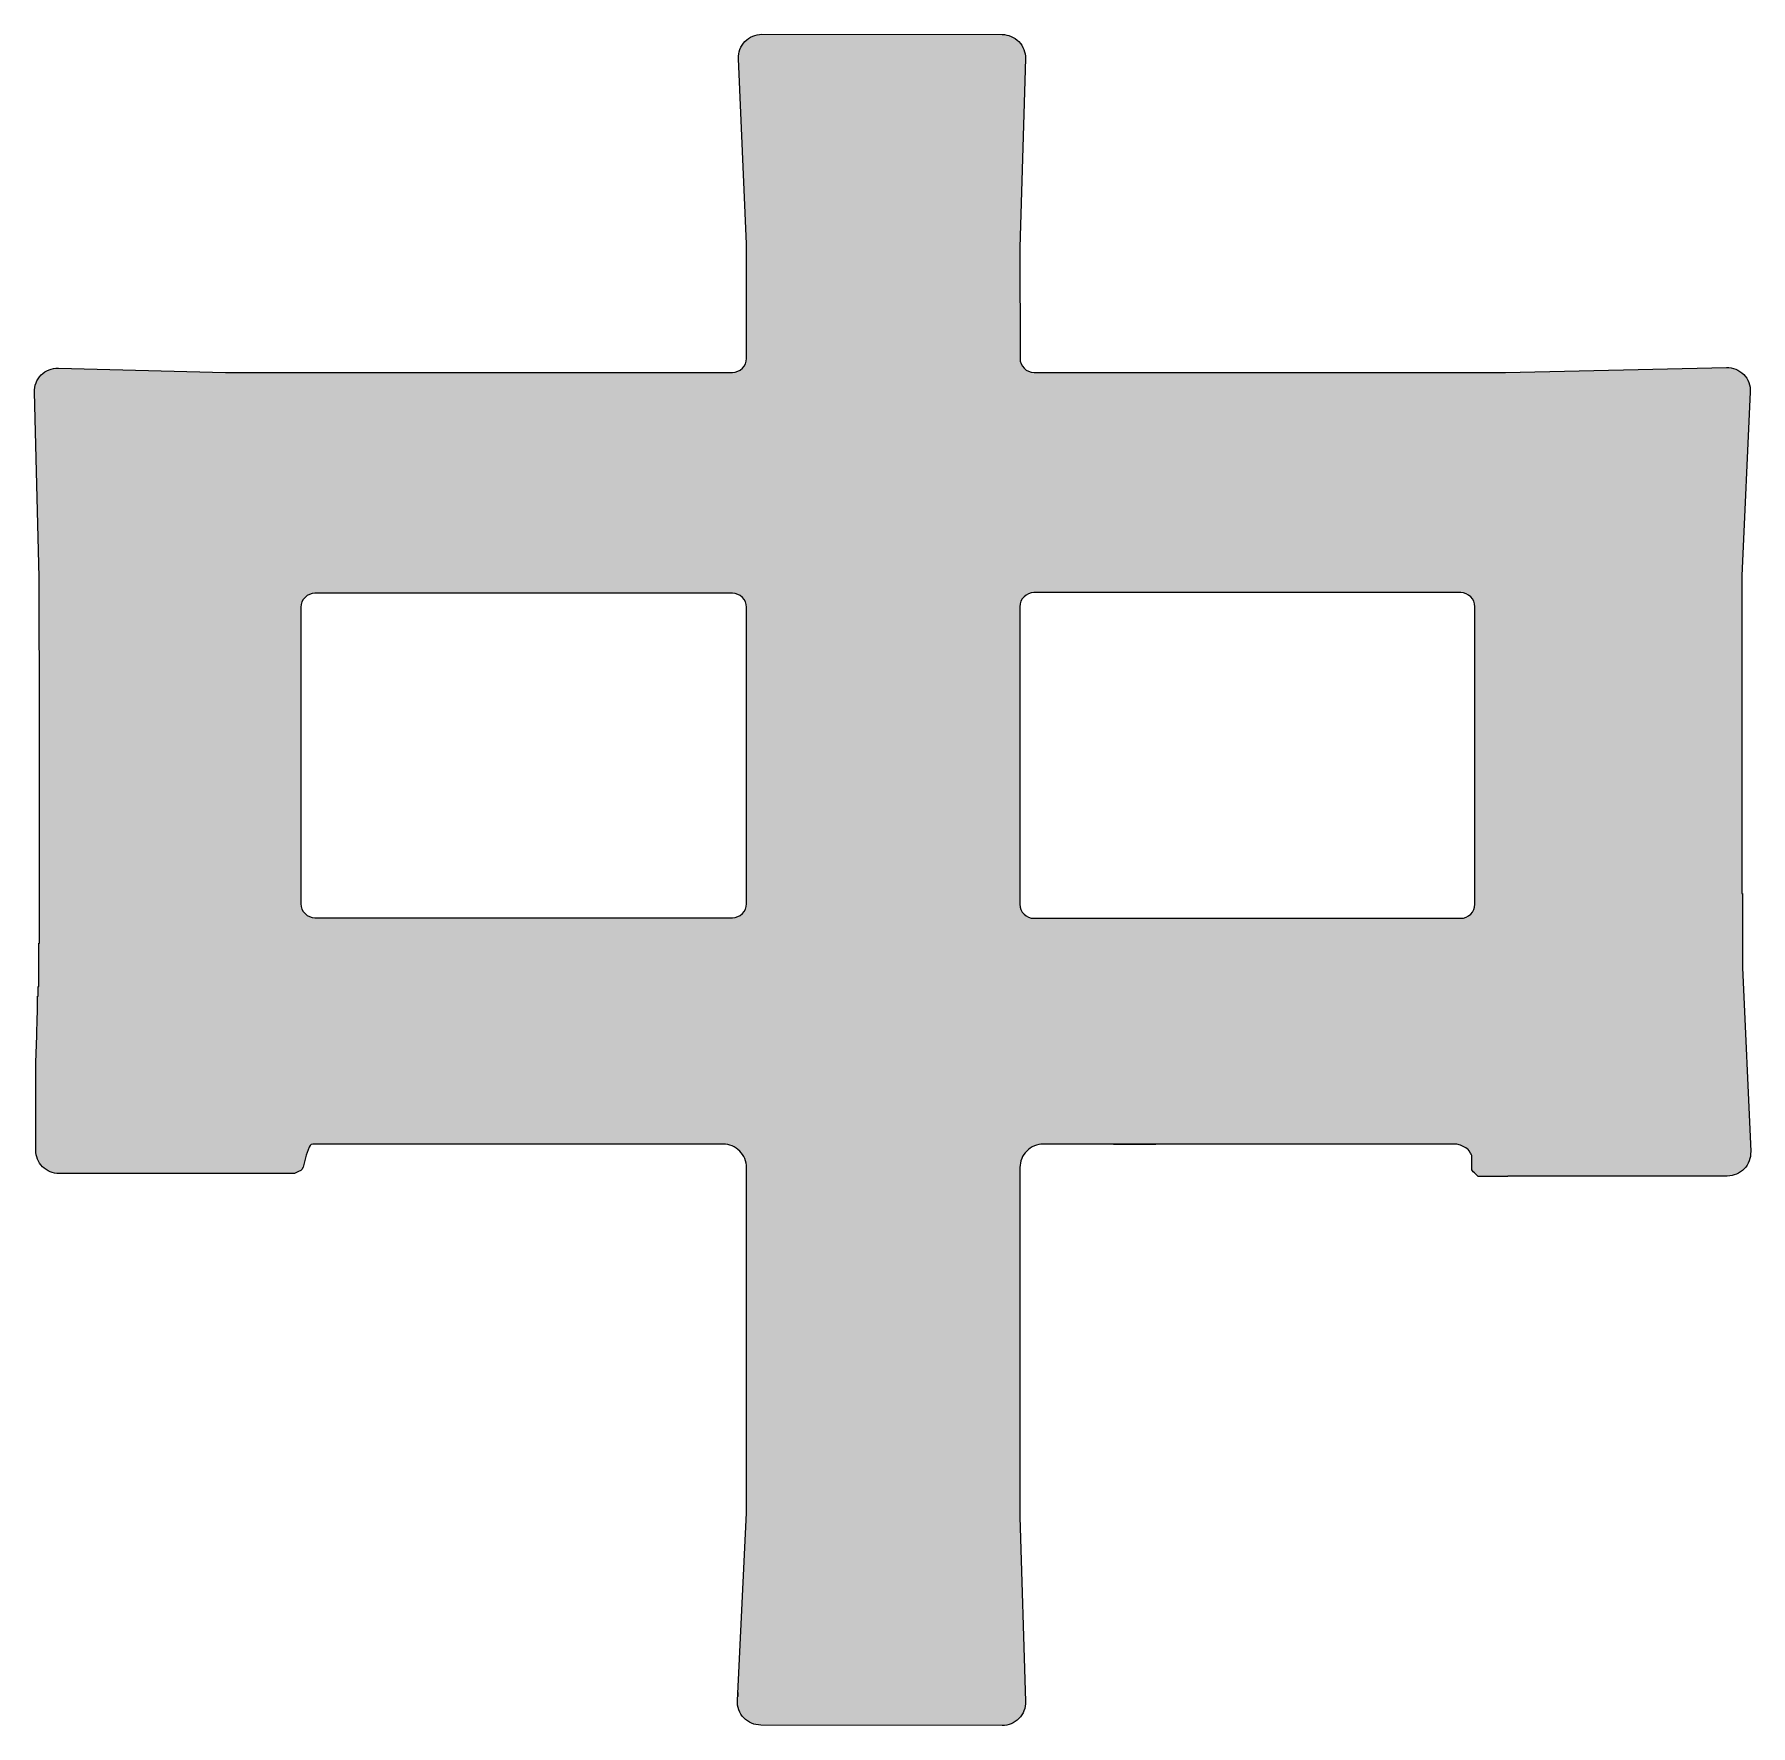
# Model space of a CAD drawing. Extents: x -2876908 to 633791, y -1383861 to 872234.
# Drawn here: x -1119420 to -1117609, y -1337632 to -1335846 of the extents above; entities that cross this region are included whole.
import ezdxf
from ezdxf.enums import TextEntityAlignment as Align

# ---------------------------------------------------------------- set-up
doc = ezdxf.new("R2010")
doc.units = 0
doc.header["$LTSCALE"] = 5
doc.header["$MEASUREMENT"] = 0
doc.layers.get('0').update_dxf_attribs({"linetype": 'CONTINUOUS', "lineweight": 25})
doc.layers.add('HFZT', color=5, linetype='CONTINUOUS', lineweight=15)
doc.styles.add('TSSD_NORM', font='tssdeng.shx', dxfattribs={"width": 0.7, "bigfont": 'hztxt.shx'})

# ---------------------------------------------------------------- blocks, each defined once
blk = doc.blocks.new('z')
h = blk.add_hatch(color=256)
h.paths.add_polyline_path([(298824.58, 23772.06), (298703.81, 23772.06, -0.414214), (298691.81, 23784.06), (298691.81, 23813.09), (298691.81, 23816.48), (298691.81, 23823.27), (298691.88, 23825.57), (298691.91, 23826.73), (298691.97, 23829.03), (298692.23, 23838.25), (298692.36, 23842.86), (298692.61, 23852.07), (298692.68, 23854.38), (298692.71, 23855.53), (298692.77, 23857.84), (298692.77, 23859.88), (298692.77, 23860.91), (298692.77, 23862.96), (298693.09, 23862.96), (298693.09, 23865.01), (298693.09, 23866.03), (298693.09, 23868.08), (298693.41, 23868.08), (298693.41, 23876.91), (298693.41, 23881.33), (298693.41, 23890.16), (298693.73, 23890.16), (298693.73, 23965.32), (298693.7, 24002.89), (298693.57, 24078.05), (298691.13, 24172.9, -0.429279), (298703.44, 24185.21), (298789.12, 24183.03), (298892.56, 24183.03), (298944.29, 24183.03), (299049.18, 24183.03, 0.414214), (299056.38, 24190.23), (299056.38, 24214.59), (299056.38, 24226.05), (299056.38, 24248.96), (299052.26, 24343.95, -0.427255), (299064.26, 24356.47), (299187.43, 24356.35, -0.422529), (299199.41, 24343.99), (299196.57, 24247.04), (299196.64, 24190.22, 0.413831), (299203.84, 24183.03), (299300.21, 24183.03), (299348.66, 24183.03), (299445.58, 24183.03), (299558.91, 24185.57, -0.434193), (299571.17, 24173.03), (299566.89, 24078.68), (299566.89, 24013.52), (299566.89, 23980.94), (299566.89, 23915.77), (299567.02, 23915.77), (299567.08, 23915.77), (299567.21, 23915.77), (299567.21, 23900.53), (299567.21, 23892.92), (299567.21, 23877.68), (299571.35, 23783.3, -0.427114), (299559.36, 23770.78), (299446.86, 23770.78), (299446.86, 23770.65), (299446.86, 23770.58), (299446.86, 23770.46), (299442.38, 23770.46), (299440.14, 23770.46), (299431.55, 23770.46), (299429.68, 23772.48), (299428.3, 23773.6), (299428.3, 23775.26), (299428.3, 23775.9), (299428.3, 23781.3), (299427.65, 23782.52), (299427.02, 23783.74), (299426.39, 23784.4), (299426.03, 23784.69), (299425.26, 23785.18), (299423.51, 23786.16), (299422.55, 23786.56), (299420.62, 23787.1), (299419.08, 23787.1), (299418.31, 23787.1), (299290.8, 23787.1), (299208.57, 23787.1, 0.414214), (299196.57, 23775.1), (299196.57, 23692.23), (299196.57, 23660.16), (299196.57, 23596.02), (299199.46, 23501.19, -0.423847), (299187.44, 23488.82), (299063.65, 23489.1, -0.427862), (299051.69, 23501.68), (299056.38, 23597.94), (299056.38, 23663.49), (299056.38, 23696.26), (299056.38, 23775.1, 0.414214), (299044.38, 23787.1), (299042.58, 23787.1), (299039.92, 23787.1), (299029.46, 23787.1), (298982.12, 23787.1), (298958.43, 23787.1), (298833.95, 23787.1), (298833.18, 23786.87), (298832.64, 23786.45), (298832.01, 23785.5), (298830.55, 23781.48), (298829.94, 23779.42), (298828.68, 23774.05), (298826.56, 23773.02)])
h.paths.add_polyline_path([(299203.77, 24070.04), (299298.73, 24070.04), (299331.57, 24070.04), (299422.7, 24070.04, -0.414214), (299429.9, 24062.84), (299429.9, 23979.27), (299429.9, 23955.65), (299429.9, 23910.17, -0.414214), (299422.7, 23902.97), (299290.48, 23902.97), (299203.77, 23902.97, -0.414214), (299196.57, 23910.17), (299196.57, 23960.19), (299196.57, 23984.01), (299196.57, 24062.84, -0.414214)], flags=16)
h.paths.add_polyline_path([(299056.38, 24062.52), (299056.38, 23977.67), (299056.38, 23954.85), (299056.38, 23910.49, -0.414214), (299049.18, 23903.29), (298835.04, 23903.29, -0.414214), (298827.84, 23910.49), (298827.84, 23973.45), (298827.84, 24001.16), (298827.84, 24062.52, -0.414214), (298835.04, 24069.72), (299049.18, 24069.72, -0.414214)], flags=16)
blk.add_lwpolyline([(299029.49, 23787.1), (298982.12, 23787.1), (298958.43, 23787.1), (298833.95, 23787.1), (298833.18, 23786.87), (298832.64, 23786.45), (298832.01, 23785.5), (298830.55, 23781.48), (298829.94, 23779.42), (298828.96, 23775.26), (298828.31, 23774.12), (298827.75, 23773.59), (298826.56, 23773.02), (298824.58, 23772.06), (298703.81, 23772.06, -0.414214), (298691.81, 23784.06), (298691.81, 23813.09), (298691.81, 23816.48), (298691.81, 23823.27), (298691.88, 23825.57), (298691.91, 23826.73), (298691.97, 23829.03), (298692.23, 23838.25), (298692.36, 23842.86), (298692.61, 23852.07), (298692.68, 23854.38), (298692.71, 23855.53), (298692.77, 23857.84), (298692.77, 23859.88), (298692.77, 23860.91), (298692.77, 23862.96), (298692.9, 23862.96), (298692.97, 23862.96), (298693.09, 23862.96), (298693.09, 23865.01), (298693.09, 23866.03), (298693.09, 23868.08), (298693.22, 23868.08), (298693.29, 23868.08), (298693.41, 23868.08), (298693.41, 23876.91), (298693.41, 23881.33), (298693.41, 23890.16), (298693.54, 23890.16), (298693.61, 23890.16), (298693.73, 23890.16), (298693.73, 23965.32), (298693.7, 24002.89), (298693.57, 24078.05), (298691.13, 24172.9, -0.429279), (298703.44, 24185.21), (298789.12, 24183.03), (298892.56, 24183.03), (298944.29, 24183.03), (299049.18, 24183.03, 0.414214), (299056.38, 24190.23), (299056.38, 24214.59), (299056.38, 24226.05), (299056.38, 24248.96), (299052.26, 24343.95, -0.427255), (299064.26, 24356.47), (299187.43, 24356.35, -0.422529), (299199.41, 24343.99), (299196.57, 24247.04), (299196.64, 24190.22, 0.413831), (299203.84, 24183.03), (299300.21, 24183.03), (299348.66, 24183.03), (299445.58, 24183.03), (299558.91, 24185.57, -0.434193), (299571.17, 24173.03), (299566.89, 24078.68), (299566.89, 24013.52), (299566.89, 23980.94), (299566.89, 23915.77), (299567.02, 23915.77), (299567.08, 23915.77), (299567.21, 23915.77), (299567.21, 23900.53), (299567.21, 23892.92), (299567.21, 23877.68), (299571.35, 23783.3, -0.427114), (299559.36, 23770.78), (299446.86, 23770.78), (299446.86, 23770.65), (299446.86, 23770.58), (299446.86, 23770.46), (299442.38, 23770.46), (299440.14, 23770.46), (299431.55, 23770.46), (299429.68, 23772.48), (299429.11, 23772.94), (299428.3, 23773.98), (299428.3, 23775.26), (299428.3, 23775.9), (299428.3, 23781.3), (299427.97, 23781.91), (299427.65, 23782.52), (299427.02, 23783.74), (299426.39, 23784.4), (299426.03, 23784.69), (299425.26, 23785.18), (299423.51, 23786.16), (299422.55, 23786.56), (299420.62, 23787.1), (299419.08, 23787.1), (299418.31, 23787.1), (299290.8, 23787.1), (299208.57, 23787.1, 0.414214), (299196.57, 23775.1), (299196.57, 23692.23), (299196.57, 23660.16), (299196.57, 23596.02), (299199.46, 23501.19, -0.423847), (299187.44, 23488.82), (299063.65, 23489.1, -0.427862), (299051.69, 23501.68), (299056.38, 23597.94), (299056.38, 23663.49), (299056.38, 23696.26), (299056.38, 23775.1, 0.414214), (299044.38, 23787.1), (299042.58, 23787.1), (299039.92, 23787.1), (299029.46, 23787.1)], format="xyb")
for points in [[(299056.38, 23977.67), (299056.38, 24062.52, 0.414214), (299049.18, 24069.72), (298835.04, 24069.72, 0.414214), (298827.84, 24062.52), (298827.84, 24001.16), (298827.84, 23973.45), (298827.84, 23910.49, 0.414214), (298835.04, 23903.29), (299049.18, 23903.29, 0.414214), (299056.38, 23910.49), (299056.38, 23954.85)], [(299429.9, 23910.17), (299429.9, 23955.65), (299429.9, 23979.27), (299429.9, 24062.84, 0.414214), (299422.7, 24070.04), (299331.57, 24070.04), (299298.73, 24070.04), (299203.77, 24070.04, 0.414214), (299196.57, 24062.84), (299196.57, 23984.01), (299196.57, 23960.19), (299196.57, 23910.17, 0.414214), (299203.77, 23902.97), (299290.48, 23902.97), (299422.7, 23902.97, 0.414214)]]:
    blk.add_lwpolyline(points, format="xyb", close=True)
for points in [[(299244.57, 23787.1), (299266.21, 23787.1)], [(299051.89, 23505.82), (299051.89, 23503.77)]]:
    blk.add_lwpolyline(points)
blk = doc.blocks.new('施工设计图框')
at = {"layer": 'HFZT', "color": 5, "xscale": 0.004115013172850013, "yscale": 0.004115013172850013, "zscale": 0.004115013172850013}
blk.add_blockref('z', (-1339.9837, -74.635), dxfattribs=at)
at = {"layer": 'HFZT', "color": 2, "style": 'TSSD_NORM', "width": 0.7}
for tag, height, p in [('比例尺', 2.5, (7.2478, 17.5)), ('日期', 2.5, (7.2478, 3.5)), ('图号', 2.5, (-20.4898, 3.5)), ('图名', 4, (-76.2419, 0.75))]:
    blk.add_attdef(tag, text='', height=height, dxfattribs=at).set_placement(p, align=Align.MIDDLE)

msp = doc.modelspace()

# ---------------------------------------------------------------- block references
at = {"xscale": 500, "yscale": 500, "zscale": 500}
msp.add_blockref('施工设计图框', (-1063987.504, -1348642.566), dxfattribs=at)

doc.saveas('drawing.dxf')
